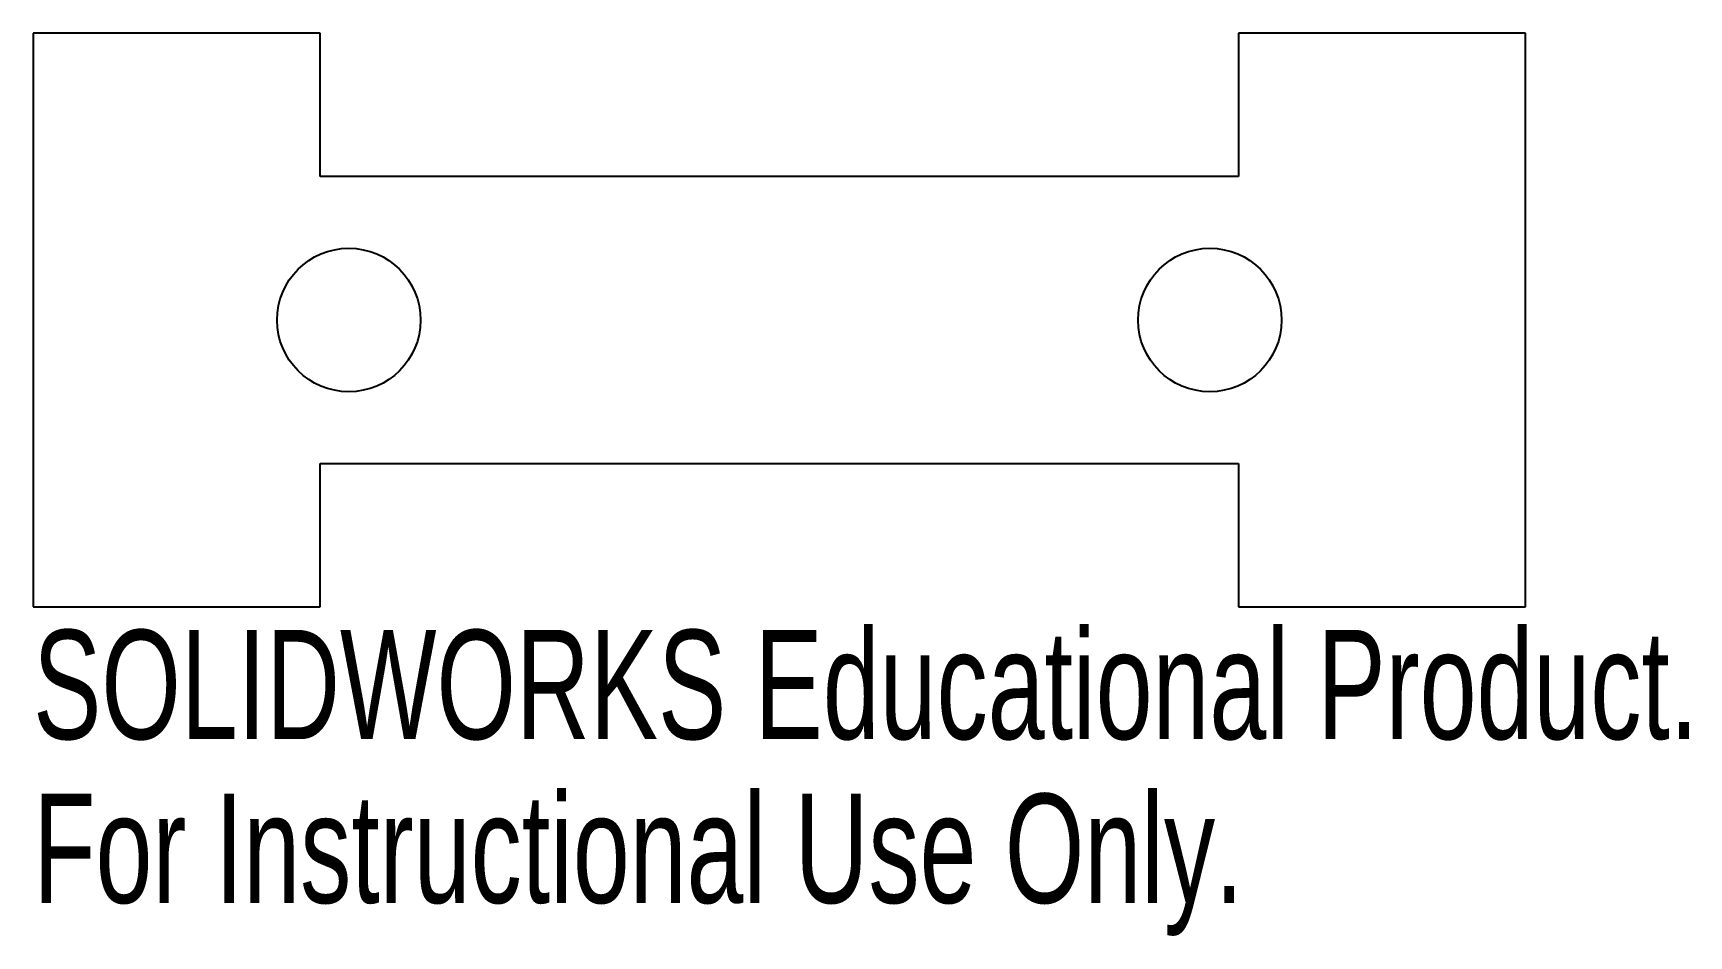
# Model space of a CAD drawing. Header units: inches. Extents: x -1.3 to 1.58, y -1.07 to 0.5.
import ezdxf

# ---------------------------------------------------------------- set-up
doc = ezdxf.new("R2010")
doc.units = ezdxf.units.IN
doc.header["$MEASUREMENT"] = 0
doc.styles.add('SLDTEXTSTYLE0', font='TXT', dxfattribs={"width": 0.7})

msp = doc.modelspace()

# ---------------------------------------------------------------- linework, layer by layer
at = {"color": 7, "linetype": 'Continuous', "lineweight": 25}
for p, q in [((-0.8, 0.5), (-1.3, 0.5)), ((-1.3, 0.5), (-1.3, -0.5)), ((-0.8, 0.25), (-0.8, 0.5)), ((0.8, 0.5), (0.8, 0.25)), ((1.3, 0.5), (0.8, 0.5)), ((1.3, -0.5), (1.3, 0.5)), ((0.8, 0.25), (-0.8, 0.25)), ((-0.8, -0.25), (0.8, -0.25)), ((-0.8, -0.5), (-0.8, -0.25)), ((0.8, -0.25), (0.8, -0.5)), ((-1.3, -0.5), (-0.8, -0.5)), ((0.8, -0.5), (1.3, -0.5))]:
    msp.add_line(p, q, dxfattribs=at)
for centre in [(-0.75, 0), (0.75, 0)]:
    msp.add_circle(centre, 0.125, dxfattribs=at)

# ---------------------------------------------------------------- texts
at = {"color": 7, "linetype": 'Continuous', "char_height": 0.1903, "attachment_point": 1, "style": 'SLDTEXTSTYLE0'}
for s, insert in [('SOLIDWORKS Educational Product.', (-1.3, -0.5401)), ('For Instructional Use Only.', (-1.3, -0.8256))]:
    msp.add_mtext(s, dxfattribs=dict(at, insert=insert))

doc.saveas('drawing.dxf')
